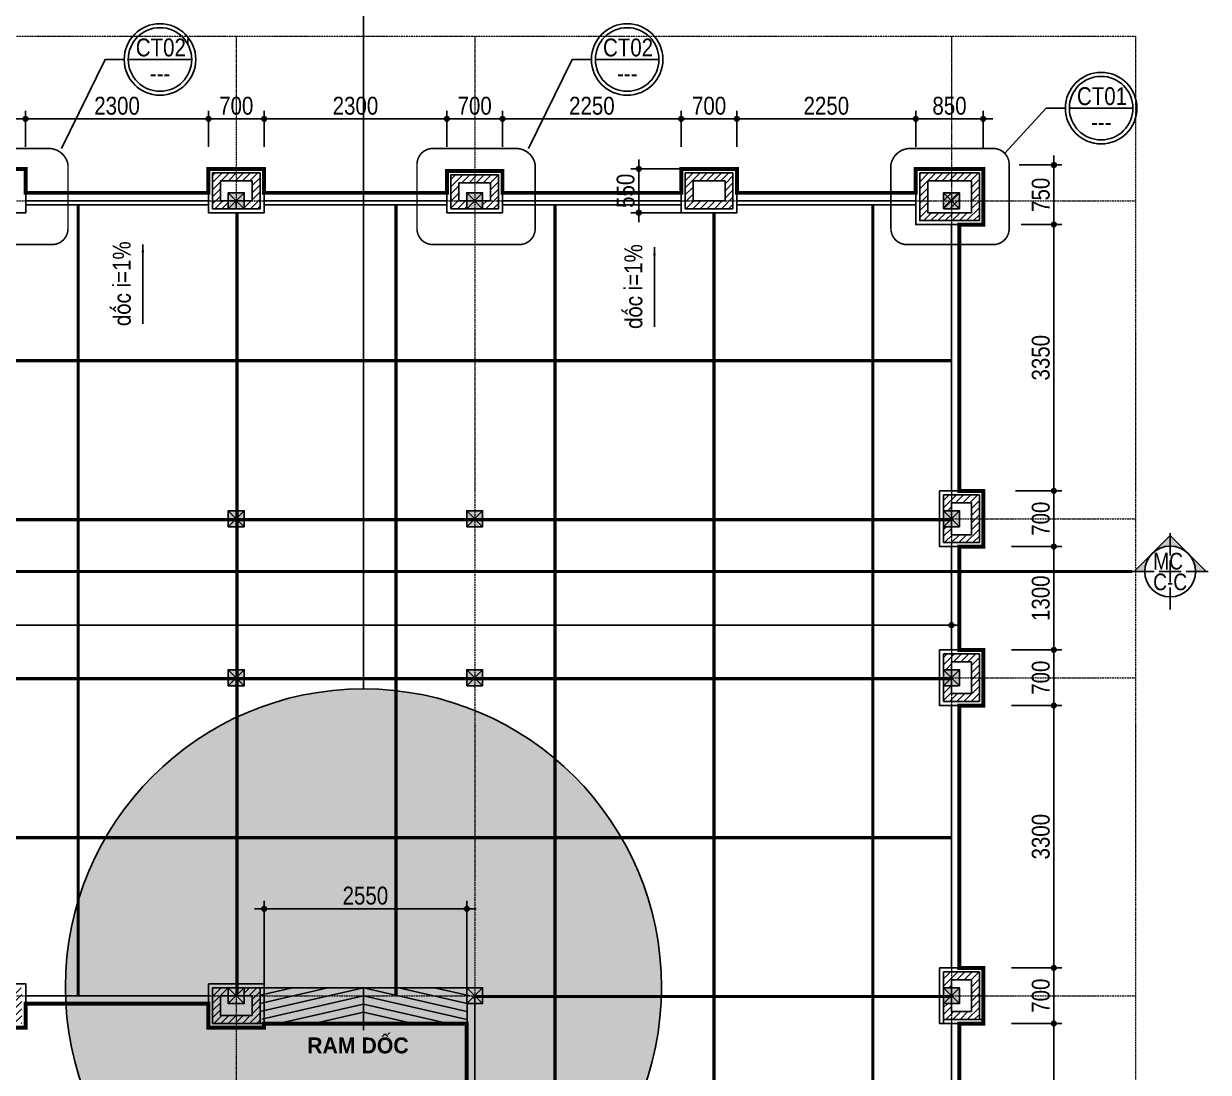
# Model space of a CAD drawing. Header units: millimetres. Extents: x 2297 to 44063, y 1595 to 26344.
# Drawn here: x 29156 to 44063, y 12348 to 25539 of the extents above; entities that cross this region are included whole.
import ezdxf
from ezdxf.enums import TextEntityAlignment as Align

# ---------------------------------------------------------------- set-up
doc = ezdxf.new("R2010")
doc.units = ezdxf.units.MM
doc.linetypes.add('ACAD_ISO10W100', pattern=[18, 12, -3, 0, -3])
doc.linetypes.add('DASHED2', pattern=[0.375, 0.25, -0.125])
for name, color, linetype in [('009', 251, 'Continuous'), ('daucat', 220, 'Continuous'), ('DIM', 1, 'Continuous'), ('HACTH', 8, 'Continuous'), ('KYHIEU', 3, 'Continuous'), ('TAGS', 60, 'Continuous'), ('TEXT', 7, 'Continuous'), ('TUONG', 131, 'Continuous'), ('WALL', 4, 'Continuous')]:
    doc.layers.add(name, color=color, linetype=linetype)
for name, color, linetype, lineweight in [('CAY', 84, 'Continuous', 5), ('NET-THAY', 2, 'Continuous', 13), ('TRUC', 24, 'Continuous', 0)]:
    doc.layers.add(name, color=color, linetype=linetype, lineweight=lineweight)
doc.styles.add('1', font='', dxfattribs={"height": 250})
doc.styles.add('HEL-CONDENSE', font='')
doc.styles.add('KICHTHUOC', font='', dxfattribs={"width": 0.8})
doc.styles.add('SWISS-CONDENSE', font='')
doc.styles.add('VNI-HELVE-CONDENSE', font='')
doc.styles.add('VNI-HELVE-CONDENSEN', font='')
doc.styles.get('1').set_extended_font_data('VNI-Helve-Condense')
doc.styles.get('HEL-CONDENSE').set_extended_font_data('VNI-Helve-Condense')
doc.styles.get('KICHTHUOC').set_extended_font_data('VNI-Helve-Condense')
doc.styles.get('SWISS-CONDENSE').set_extended_font_data('VNI-Swiss-Condense')
doc.styles.get('VNI-HELVE-CONDENSE').set_extended_font_data('VNI-Helve-Condense')
doc.styles.get('VNI-HELVE-CONDENSEN').set_extended_font_data('VNI-Helve-Condense')
doc.dimstyles.new('1-100', dxfattribs={"dimtxt": 200, "dimasz": 60, "dimexe": 0, "dimexo": 0, "dimgap": 70, "dimtad": 1, "dimtoh": 1, "dimdec": 0, "dimzin": 9, "dimdsep": 46, "dimtxsty": 'KICHTHUOC', "dimblk": 'KTHUOC', "dimcen": 15, "dimdle": 150, "dimclrd": 256, "dimclre": 256, "dimclrt": 7, "dimadec": 0, "dimazin": 0, "dimtfac": 1, "dimtdec": 0, "dimtix": 1, "dimtmove": 2, "dimatfit": 3, "dimfxl": 1, "dimtolj": 1, "dimtzin": 1, "dimarcsym": 0})
doc.dimstyles.new('D100', dxfattribs={"dimtxt": 225, "dimasz": 1.2, "dimexe": 100, "dimexo": 0, "dimgap": 50, "dimtad": 1, "dimdec": 0, "dimzin": 13, "dimdsep": 46, "dimtxsty": 'HEL-CONDENSE', "dimblk": 'D50', "dimcen": 0, "dimclrd": 1, "dimclre": 1, "dimclrt": 7, "dimadec": 0, "dimazin": 0, "dimtfac": 1, "dimtdec": 0, "dimtmove": 0, "dimatfit": 3, "dimldrblk": 'D50', "dimfxl": 1, "dimtolj": 1, "dimtzin": 13, "dimarcsym": 0})
pattern_1 = [(45, (-1291592.29, -402006.06), (-44.9012806, 44.9012806), [])]

# ---------------------------------------------------------------- blocks, each defined once
blk = doc.blocks.new('A$C225A2996')
at = {"layer": 'WALL'}
blk.add_hatch(color=4, dxfattribs=at).paths.add_polyline_path([(531, 82), (731, 82), (731, 282), (531, 282)])
at = {"layer": 'WALL', "color": 4}
for p, q in [((531, 282), (731, 82)), ((531, 82), (731, 282))]:
    blk.add_line(p, q, dxfattribs=at)
blk.add_lwpolyline([(531, 82), (731, 82), (731, 282), (531, 282)], close=True, dxfattribs=at)
blk = doc.blocks.new('mc2')
at = {"layer": 'KYHIEU', "ltscale": 0.7}
h = blk.add_hatch(color=256, dxfattribs=at)
h.paths.add_polyline_path([(600, 400), (600, 566), (317, 283, -0.198912)])
h.paths.add_polyline_path([(200, 0, -0.198912), (317, 283), (34, 0)])
h.paths.add_polyline_path([(317, -283, -0.198912), (200, 0), (34, 0)])
h.paths.add_polyline_path([(600, -566), (600, -400, -0.198912), (317, -283)])
for p, q in [((600, 566), (34, 0)), ((600, 600), (600, 250)), ((0, 0), (350, 0)), ((600, -566), (34, 0)), ((775, 0), (425, 0)), ((600, -175), (600, 175)), ((1200, 0), (850, 0)), ((600, -600), (600, -250))]:
    blk.add_line(p, q, dxfattribs=at)
blk.add_circle((600, 0), 400, dxfattribs=at)
at = {"style": 'VNI-HELVE-CONDENSE'}
for height, p in [(300, (612, 182)), (225, (609, -187))]:
    blk.add_attdef('A', text='', height=height, dxfattribs=at).set_placement(p, align=Align.MIDDLE_CENTER)
blk = doc.blocks.new('D50')
at = {"layer": 'DIM'}
blk.add_hatch(color=256, dxfattribs=at).paths.add_polyline_path([(25, 0, 1), (-25, 0, 1)])
blk.add_line((25, 0), (100, 0), dxfattribs=at)
blk.add_circle((0, 0), 25, dxfattribs=at)
blk = doc.blocks.new('*D131')
at = {"layer": 'DEFPOINTS', "color": 0, "transparency": 16777216}
for p in [(29181, 24342), (28481, 23989), (29181, 23989)]:
    blk.add_point(p, dxfattribs=at)
at = {"layer": 'DIM', "color": 1, "lineweight": -2, "transparency": 16777216}
for p, q in [((28481, 23989), (28481, 24442)), ((28483, 24342), (29180, 24342)), ((29181, 23989), (29181, 24442))]:
    blk.add_line(p, q, dxfattribs=at)
at = {"layer": 'DIM', "color": 1, "lineweight": -2, "transparency": 16777216, "xscale": 1.199999999999999, "yscale": 1.199999999999999, "zscale": 1.199999999999999, "rotation": 180}
blk.add_blockref('D50', (28481, 24342), dxfattribs=at)
at = {"layer": 'DIM', "color": 1, "lineweight": -2, "transparency": 16777216, "xscale": 1.199999999999999, "yscale": 1.199999999999999, "zscale": 1.199999999999999}
blk.add_blockref('D50', (29181, 24342), dxfattribs=at)
at = {"layer": 'DIM', "color": 7, "transparency": 16777216, "insert": (28831, 24506), "char_height": 225, "attachment_point": 5, "style": 'HEL-CONDENSE'}
blk.add_mtext('\\A1;700', dxfattribs=at)
blk = doc.blocks.new('*D132')
at = {"layer": 'DEFPOINTS', "color": 0, "transparency": 16777216}
for p in [(31481, 24342), (29181, 23989), (31481, 23989)]:
    blk.add_point(p, dxfattribs=at)
at = {"layer": 'DIM', "color": 1, "lineweight": -2, "transparency": 16777216}
for p, q in [((29181, 23989), (29181, 24442)), ((29183, 24342), (31480, 24342)), ((31481, 23989), (31481, 24442))]:
    blk.add_line(p, q, dxfattribs=at)
at = {"layer": 'DIM', "color": 1, "lineweight": -2, "transparency": 16777216, "xscale": 1.199999999999999, "yscale": 1.199999999999999, "zscale": 1.199999999999999, "rotation": 180}
blk.add_blockref('D50', (29181, 24342), dxfattribs=at)
at = {"layer": 'DIM', "color": 1, "lineweight": -2, "transparency": 16777216, "xscale": 1.199999999999999, "yscale": 1.199999999999999, "zscale": 1.199999999999999}
blk.add_blockref('D50', (31481, 24342), dxfattribs=at)
at = {"layer": 'DIM', "color": 7, "transparency": 16777216, "insert": (30331, 24506), "char_height": 225, "attachment_point": 5, "style": 'HEL-CONDENSE'}
blk.add_mtext('\\A1;2300', dxfattribs=at)
blk = doc.blocks.new('*D133')
at = {"layer": 'DEFPOINTS', "color": 0, "transparency": 16777216}
for p in [(32181, 24342), (31481, 23989), (32181, 23989)]:
    blk.add_point(p, dxfattribs=at)
at = {"layer": 'DIM', "color": 1, "lineweight": -2, "transparency": 16777216}
for p, q in [((31481, 23989), (31481, 24442)), ((31483, 24342), (32180, 24342)), ((32181, 23989), (32181, 24442))]:
    blk.add_line(p, q, dxfattribs=at)
at = {"layer": 'DIM', "color": 1, "lineweight": -2, "transparency": 16777216, "xscale": 1.199999999999999, "yscale": 1.199999999999999, "zscale": 1.199999999999999, "rotation": 180}
blk.add_blockref('D50', (31481, 24342), dxfattribs=at)
at = {"layer": 'DIM', "color": 1, "lineweight": -2, "transparency": 16777216, "xscale": 1.199999999999999, "yscale": 1.199999999999999, "zscale": 1.199999999999999}
blk.add_blockref('D50', (32181, 24342), dxfattribs=at)
at = {"layer": 'DIM', "color": 7, "transparency": 16777216, "insert": (31831, 24506), "char_height": 225, "attachment_point": 5, "style": 'HEL-CONDENSE'}
blk.add_mtext('\\A1;700', dxfattribs=at)
blk = doc.blocks.new('*D134')
at = {"layer": 'DEFPOINTS', "color": 0, "transparency": 16777216}
for p in [(34481, 24342), (32181, 23989), (34481, 23989)]:
    blk.add_point(p, dxfattribs=at)
at = {"layer": 'DIM', "color": 1, "lineweight": -2, "transparency": 16777216}
for p, q in [((32181, 23989), (32181, 24442)), ((32183, 24342), (34480, 24342)), ((34481, 23989), (34481, 24442))]:
    blk.add_line(p, q, dxfattribs=at)
at = {"layer": 'DIM', "color": 1, "lineweight": -2, "transparency": 16777216, "xscale": 1.199999999999999, "yscale": 1.199999999999999, "zscale": 1.199999999999999, "rotation": 180}
blk.add_blockref('D50', (32181, 24342), dxfattribs=at)
at = {"layer": 'DIM', "color": 1, "lineweight": -2, "transparency": 16777216, "xscale": 1.199999999999999, "yscale": 1.199999999999999, "zscale": 1.199999999999999}
blk.add_blockref('D50', (34481, 24342), dxfattribs=at)
at = {"layer": 'DIM', "color": 7, "transparency": 16777216, "insert": (33331, 24506), "char_height": 225, "attachment_point": 5, "style": 'HEL-CONDENSE'}
blk.add_mtext('\\A1;2300', dxfattribs=at)
blk = doc.blocks.new('*D135')
at = {"layer": 'DEFPOINTS', "color": 0, "transparency": 16777216}
for p in [(35181, 24342), (34481, 23989), (35181, 23989)]:
    blk.add_point(p, dxfattribs=at)
at = {"layer": 'DIM', "color": 1, "lineweight": -2, "transparency": 16777216}
for p, q in [((34481, 23989), (34481, 24442)), ((34483, 24342), (35180, 24342)), ((35181, 23989), (35181, 24442))]:
    blk.add_line(p, q, dxfattribs=at)
at = {"layer": 'DIM', "color": 1, "lineweight": -2, "transparency": 16777216, "xscale": 1.199999999999999, "yscale": 1.199999999999999, "zscale": 1.199999999999999, "rotation": 180}
blk.add_blockref('D50', (34481, 24342), dxfattribs=at)
at = {"layer": 'DIM', "color": 1, "lineweight": -2, "transparency": 16777216, "xscale": 1.199999999999999, "yscale": 1.199999999999999, "zscale": 1.199999999999999}
blk.add_blockref('D50', (35181, 24342), dxfattribs=at)
at = {"layer": 'DIM', "color": 7, "transparency": 16777216, "insert": (34831, 24506), "char_height": 225, "attachment_point": 5, "style": 'HEL-CONDENSE'}
blk.add_mtext('\\A1;700', dxfattribs=at)
blk = doc.blocks.new('*D136')
at = {"layer": 'DEFPOINTS', "color": 0, "transparency": 16777216}
for p in [(37431, 24342), (35181, 23989), (37431, 23989)]:
    blk.add_point(p, dxfattribs=at)
at = {"layer": 'DIM', "color": 1, "lineweight": -2, "transparency": 16777216}
for p, q in [((35181, 23989), (35181, 24442)), ((35183, 24342), (37430, 24342)), ((37431, 23989), (37431, 24442))]:
    blk.add_line(p, q, dxfattribs=at)
at = {"layer": 'DIM', "color": 1, "lineweight": -2, "transparency": 16777216, "xscale": 1.199999999999999, "yscale": 1.199999999999999, "zscale": 1.199999999999999, "rotation": 180}
blk.add_blockref('D50', (35181, 24342), dxfattribs=at)
at = {"layer": 'DIM', "color": 1, "lineweight": -2, "transparency": 16777216, "xscale": 1.199999999999999, "yscale": 1.199999999999999, "zscale": 1.199999999999999}
blk.add_blockref('D50', (37431, 24342), dxfattribs=at)
at = {"layer": 'DIM', "color": 7, "transparency": 16777216, "insert": (36306, 24506), "char_height": 225, "attachment_point": 5, "style": 'HEL-CONDENSE'}
blk.add_mtext('\\A1;2250', dxfattribs=at)
blk = doc.blocks.new('*D137')
at = {"layer": 'DEFPOINTS', "color": 0, "transparency": 16777216}
for p in [(38131, 24342), (37431, 23989), (38131, 23989)]:
    blk.add_point(p, dxfattribs=at)
at = {"layer": 'DIM', "color": 1, "lineweight": -2, "transparency": 16777216}
for p, q in [((37431, 23989), (37431, 24442)), ((37433, 24342), (38130, 24342)), ((38131, 23989), (38131, 24442))]:
    blk.add_line(p, q, dxfattribs=at)
at = {"layer": 'DIM', "color": 1, "lineweight": -2, "transparency": 16777216, "xscale": 1.199999999999999, "yscale": 1.199999999999999, "zscale": 1.199999999999999, "rotation": 180}
blk.add_blockref('D50', (37431, 24342), dxfattribs=at)
at = {"layer": 'DIM', "color": 1, "lineweight": -2, "transparency": 16777216, "xscale": 1.199999999999999, "yscale": 1.199999999999999, "zscale": 1.199999999999999}
blk.add_blockref('D50', (38131, 24342), dxfattribs=at)
at = {"layer": 'DIM', "color": 7, "transparency": 16777216, "insert": (37781, 24506), "char_height": 225, "attachment_point": 5, "style": 'HEL-CONDENSE'}
blk.add_mtext('\\A1;700', dxfattribs=at)
blk = doc.blocks.new('*D138')
at = {"layer": 'DEFPOINTS', "color": 0, "transparency": 16777216}
for p in [(40381, 24342), (38131, 23989), (40381, 23989)]:
    blk.add_point(p, dxfattribs=at)
at = {"layer": 'DIM', "color": 1, "lineweight": -2, "transparency": 16777216}
for p, q in [((38131, 23989), (38131, 24442)), ((38133, 24342), (40380, 24342)), ((40381, 23989), (40381, 24442))]:
    blk.add_line(p, q, dxfattribs=at)
at = {"layer": 'DIM', "color": 1, "lineweight": -2, "transparency": 16777216, "xscale": 1.199999999999999, "yscale": 1.199999999999999, "zscale": 1.199999999999999, "rotation": 180}
blk.add_blockref('D50', (38131, 24342), dxfattribs=at)
at = {"layer": 'DIM', "color": 1, "lineweight": -2, "transparency": 16777216, "xscale": 1.199999999999999, "yscale": 1.199999999999999, "zscale": 1.199999999999999}
blk.add_blockref('D50', (40381, 24342), dxfattribs=at)
at = {"layer": 'DIM', "color": 7, "transparency": 16777216, "insert": (39256, 24506), "char_height": 225, "attachment_point": 5, "style": 'HEL-CONDENSE'}
blk.add_mtext('\\A1;2250', dxfattribs=at)
blk = doc.blocks.new('*D139')
at = {"layer": 'DEFPOINTS', "color": 0, "transparency": 16777216}
for p in [(41231, 24342), (40381, 23989), (41231, 23974)]:
    blk.add_point(p, dxfattribs=at)
at = {"layer": 'DIM', "color": 1, "lineweight": -2, "transparency": 16777216}
for p, q in [((40381, 23989), (40381, 24442)), ((40383, 24342), (41230, 24342)), ((41231, 23974), (41231, 24442))]:
    blk.add_line(p, q, dxfattribs=at)
at = {"layer": 'DIM', "color": 1, "lineweight": -2, "transparency": 16777216, "xscale": 1.199999999999999, "yscale": 1.199999999999999, "zscale": 1.199999999999999, "rotation": 180}
blk.add_blockref('D50', (40381, 24342), dxfattribs=at)
at = {"layer": 'DIM', "color": 1, "lineweight": -2, "transparency": 16777216, "xscale": 1.199999999999999, "yscale": 1.199999999999999, "zscale": 1.199999999999999}
blk.add_blockref('D50', (41231, 24342), dxfattribs=at)
at = {"layer": 'DIM', "color": 7, "transparency": 16777216, "insert": (40806, 24506), "char_height": 225, "attachment_point": 5, "style": 'HEL-CONDENSE'}
blk.add_mtext('\\A1;850', dxfattribs=at)
blk = doc.blocks.new('*D140')
at = {"layer": 'DEFPOINTS', "color": 0, "transparency": 16777216}
for p in [(41684, 23762), (41706, 23012), (42120, 23012)]:
    blk.add_point(p, dxfattribs=at)
at = {"layer": 'DIM', "color": 1, "lineweight": -2, "transparency": 16777216}
for p, q in [((41684, 23762), (42220, 23762)), ((42120, 23760), (42120, 23013)), ((41706, 23012), (42220, 23012))]:
    blk.add_line(p, q, dxfattribs=at)
at = {"layer": 'DIM', "color": 1, "lineweight": -2, "transparency": 16777216, "xscale": 1.199999999999999, "yscale": 1.199999999999999, "zscale": 1.199999999999999}
for p, rotation in [((42120, 23762), 90), ((42120, 23012), 270)]:
    blk.add_blockref('D50', p, dxfattribs=dict(at, rotation=rotation))
at = {"layer": 'DIM', "color": 7, "transparency": 16777216, "insert": (41955, 23387), "char_height": 225, "attachment_point": 5, "rotation": 90, "style": 'HEL-CONDENSE'}
blk.add_mtext('\\A1;750', dxfattribs=at)
blk = doc.blocks.new('*D141')
at = {"layer": 'DEFPOINTS', "color": 0, "transparency": 16777216}
for p in [(41706, 23012), (41638, 19662), (42120, 19662)]:
    blk.add_point(p, dxfattribs=at)
at = {"layer": 'DIM', "color": 1, "lineweight": -2, "transparency": 16777216}
for p, q in [((41706, 23012), (42220, 23012)), ((42120, 23010), (42120, 19663)), ((41638, 19662), (42220, 19662))]:
    blk.add_line(p, q, dxfattribs=at)
at = {"layer": 'DIM', "color": 1, "lineweight": -2, "transparency": 16777216, "xscale": 1.199999999999999, "yscale": 1.199999999999999, "zscale": 1.199999999999999}
for p, rotation in [((42120, 23012), 90), ((42120, 19662), 270)]:
    blk.add_blockref('D50', p, dxfattribs=dict(at, rotation=rotation))
at = {"layer": 'DIM', "color": 7, "transparency": 16777216, "insert": (41955, 21337), "char_height": 225, "attachment_point": 5, "rotation": 90, "style": 'HEL-CONDENSE'}
blk.add_mtext('\\A1;3350', dxfattribs=at)
blk = doc.blocks.new('*D142')
at = {"layer": 'DEFPOINTS', "color": 0, "transparency": 16777216}
for p in [(41638, 19662), (41585, 18962), (42120, 18962)]:
    blk.add_point(p, dxfattribs=at)
at = {"layer": 'DIM', "color": 1, "lineweight": -2, "transparency": 16777216}
for p, q in [((41638, 19662), (42220, 19662)), ((42120, 19660), (42120, 18963)), ((41585, 18962), (42220, 18962))]:
    blk.add_line(p, q, dxfattribs=at)
at = {"layer": 'DIM', "color": 1, "lineweight": -2, "transparency": 16777216, "xscale": 1.199999999999999, "yscale": 1.199999999999999, "zscale": 1.199999999999999}
for p, rotation in [((42120, 19662), 90), ((42120, 18962), 270)]:
    blk.add_blockref('D50', p, dxfattribs=dict(at, rotation=rotation))
at = {"layer": 'DIM', "color": 7, "transparency": 16777216, "insert": (41955, 19312), "char_height": 225, "attachment_point": 5, "rotation": 90, "style": 'HEL-CONDENSE'}
blk.add_mtext('\\A1;700', dxfattribs=at)
blk = doc.blocks.new('*D143')
at = {"layer": 'DEFPOINTS', "color": 0, "transparency": 16777216}
for p in [(41585, 18962), (41585, 17662), (42120, 17662)]:
    blk.add_point(p, dxfattribs=at)
at = {"layer": 'DIM', "color": 1, "lineweight": -2, "transparency": 16777216}
for p, q in [((41585, 18962), (42220, 18962)), ((42120, 18960), (42120, 17663)), ((41585, 17662), (42220, 17662))]:
    blk.add_line(p, q, dxfattribs=at)
at = {"layer": 'DIM', "color": 1, "lineweight": -2, "transparency": 16777216, "xscale": 1.199999999999999, "yscale": 1.199999999999999, "zscale": 1.199999999999999}
for p, rotation in [((42120, 18962), 90), ((42120, 17662), 270)]:
    blk.add_blockref('D50', p, dxfattribs=dict(at, rotation=rotation))
at = {"layer": 'DIM', "color": 7, "transparency": 16777216, "insert": (41955, 18312), "char_height": 225, "attachment_point": 5, "rotation": 90, "style": 'HEL-CONDENSE'}
blk.add_mtext('\\A1;1300', dxfattribs=at)
blk = doc.blocks.new('*D144')
at = {"layer": 'DEFPOINTS', "color": 0, "transparency": 16777216}
for p in [(41585, 17662), (41585, 16962), (42120, 16962)]:
    blk.add_point(p, dxfattribs=at)
at = {"layer": 'DIM', "color": 1, "lineweight": -2, "transparency": 16777216}
for p, q in [((41585, 17662), (42220, 17662)), ((42120, 17660), (42120, 16963)), ((41585, 16962), (42220, 16962))]:
    blk.add_line(p, q, dxfattribs=at)
at = {"layer": 'DIM', "color": 1, "lineweight": -2, "transparency": 16777216, "xscale": 1.199999999999999, "yscale": 1.199999999999999, "zscale": 1.199999999999999}
for p, rotation in [((42120, 17662), 90), ((42120, 16962), 270)]:
    blk.add_blockref('D50', p, dxfattribs=dict(at, rotation=rotation))
at = {"layer": 'DIM', "color": 7, "transparency": 16777216, "insert": (41955, 17312), "char_height": 225, "attachment_point": 5, "rotation": 90, "style": 'HEL-CONDENSE'}
blk.add_mtext('\\A1;700', dxfattribs=at)
blk = doc.blocks.new('*D145')
at = {"layer": 'DEFPOINTS', "color": 0, "transparency": 16777216}
for p in [(41585, 16962), (41585, 13662), (42120, 13662)]:
    blk.add_point(p, dxfattribs=at)
at = {"layer": 'DIM', "color": 1, "lineweight": -2, "transparency": 16777216}
for p, q in [((41585, 16962), (42220, 16962)), ((42120, 16960), (42120, 13663)), ((41585, 13662), (42220, 13662))]:
    blk.add_line(p, q, dxfattribs=at)
at = {"layer": 'DIM', "color": 1, "lineweight": -2, "transparency": 16777216, "xscale": 1.199999999999999, "yscale": 1.199999999999999, "zscale": 1.199999999999999}
for p, rotation in [((42120, 16962), 90), ((42120, 13662), 270)]:
    blk.add_blockref('D50', p, dxfattribs=dict(at, rotation=rotation))
at = {"layer": 'DIM', "color": 7, "transparency": 16777216, "insert": (41955, 15312), "char_height": 225, "attachment_point": 5, "rotation": 90, "style": 'HEL-CONDENSE'}
blk.add_mtext('\\A1;3300', dxfattribs=at)
blk = doc.blocks.new('*D146')
at = {"layer": 'DEFPOINTS', "color": 0, "transparency": 16777216}
for p in [(41585, 13662), (41585, 12962), (42120, 12962)]:
    blk.add_point(p, dxfattribs=at)
at = {"layer": 'DIM', "color": 1, "lineweight": -2, "transparency": 16777216}
for p, q in [((41585, 13662), (42220, 13662)), ((42120, 13660), (42120, 12963)), ((41585, 12962), (42220, 12962))]:
    blk.add_line(p, q, dxfattribs=at)
at = {"layer": 'DIM', "color": 1, "lineweight": -2, "transparency": 16777216, "xscale": 1.199999999999999, "yscale": 1.199999999999999, "zscale": 1.199999999999999}
for p, rotation in [((42120, 13662), 90), ((42120, 12962), 270)]:
    blk.add_blockref('D50', p, dxfattribs=dict(at, rotation=rotation))
at = {"layer": 'DIM', "color": 7, "transparency": 16777216, "insert": (41955, 13312), "char_height": 225, "attachment_point": 5, "rotation": 90, "style": 'HEL-CONDENSE'}
blk.add_mtext('\\A1;700', dxfattribs=at)
blk = doc.blocks.new('*D147')
at = {"layer": 'DEFPOINTS', "color": 0, "transparency": 16777216}
for p in [(41585, 12962), (41585, 9612), (42120, 9612)]:
    blk.add_point(p, dxfattribs=at)
at = {"layer": 'DIM', "color": 1, "lineweight": -2, "transparency": 16777216}
for p, q in [((41585, 12962), (42220, 12962)), ((42120, 12960), (42120, 9613)), ((41585, 9612), (42220, 9612))]:
    blk.add_line(p, q, dxfattribs=at)
at = {"layer": 'DIM', "color": 1, "lineweight": -2, "transparency": 16777216, "xscale": 1.199999999999999, "yscale": 1.199999999999999, "zscale": 1.199999999999999}
for p, rotation in [((42120, 12962), 90), ((42120, 9612), 270)]:
    blk.add_blockref('D50', p, dxfattribs=dict(at, rotation=rotation))
at = {"layer": 'DIM', "color": 7, "transparency": 16777216, "insert": (41955, 11287), "char_height": 225, "attachment_point": 5, "rotation": 90, "style": 'HEL-CONDENSE'}
blk.add_mtext('\\A1;3350', dxfattribs=at)
blk = doc.blocks.new('A$C5F494123')
at = {"layer": 'TAGS', "color": 254, "ltscale": 1000}
blk.add_line((400, 0), (-400, 0), dxfattribs=at)
at = {"layer": 'TAGS', "ltscale": 1000}
blk.add_circle((0, 0), 450, dxfattribs=at)
at = {"layer": 'TAGS', "color": 254, "ltscale": 1000}
blk.add_circle((0, 0), 400, dxfattribs=at)
at = {"layer": 'TAGS', "ltscale": 1000, "style": 'VNI-HELVE-CONDENSEN'}
blk.add_attdef('A', (-84, 67), '', height=225, dxfattribs=at)
blk.add_attdef('A', text='', height=225, dxfattribs=at).set_placement((1, -62), align=Align.TOP_CENTER)
blk = doc.blocks.new('*D106')
at = {"layer": 'CAY', "color": 1, "lineweight": -2, "transparency": 16777216}
for p, q in [((7831, 18312), (7831, 17875)), ((40831, 18312), (40831, 17875)), ((7833, 17975), (40830, 17975))]:
    blk.add_line(p, q, dxfattribs=at)
at = {"layer": 'DEFPOINTS', "color": 0, "transparency": 16777216}
for p in [(7831, 18312), (40831, 18312), (40831, 17975)]:
    blk.add_point(p, dxfattribs=at)
at = {"layer": 'CAY', "color": 1, "lineweight": -2, "transparency": 16777216, "xscale": 1.199999999999999, "yscale": 1.199999999999999, "zscale": 1.199999999999999, "rotation": 180}
blk.add_blockref('D50', (7831, 17975), dxfattribs=at)
at = {"layer": 'CAY', "color": 1, "lineweight": -2, "transparency": 16777216, "xscale": 1.199999999999999, "yscale": 1.199999999999999, "zscale": 1.199999999999999}
blk.add_blockref('D50', (40831, 17975), dxfattribs=at)
at = {"layer": 'CAY', "color": 7, "transparency": 16777216, "insert": (24331, 18140), "char_height": 225, "attachment_point": 5, "style": 'HEL-CONDENSE'}
blk.add_mtext('\\A1;33000', dxfattribs=at)
blk = doc.blocks.new('*D108')
at = {"layer": '009', "color": 1, "lineweight": -2, "transparency": 16777216}
for p, q in [((37431, 23712), (36795, 23712)), ((36895, 23710), (36895, 23163)), ((37431, 23162), (36795, 23162))]:
    blk.add_line(p, q, dxfattribs=at)
at = {"layer": 'DEFPOINTS', "color": 0, "transparency": 16777216}
for p in [(37431, 23712), (36895, 23162), (37431, 23162)]:
    blk.add_point(p, dxfattribs=at)
at = {"layer": '009', "color": 1, "lineweight": -2, "transparency": 16777216, "xscale": 1.199999999999999, "yscale": 1.199999999999999, "zscale": 1.199999999999999}
for p, rotation in [((36895, 23712), 90), ((36895, 23162), 270)]:
    blk.add_blockref('D50', p, dxfattribs=dict(at, rotation=rotation))
at = {"layer": '009', "color": 7, "transparency": 16777216, "insert": (36731, 23437), "char_height": 225, "attachment_point": 5, "rotation": 90, "style": 'HEL-CONDENSE'}
blk.add_mtext('\\A1;550', dxfattribs=at)
blk = doc.blocks.new('*D112')
at = {"layer": 'DEFPOINTS', "color": 0, "transparency": 16777216}
for p in [(34731, 14405), (32181, 13462), (34731, 13412)]:
    blk.add_point(p, dxfattribs=at)
at = {"layer": 'DIM', "color": 1, "lineweight": -2, "transparency": 16777216}
for p, q in [((32181, 13462), (32181, 14505)), ((34731, 13412), (34731, 14505)), ((32183, 14405), (34730, 14405))]:
    blk.add_line(p, q, dxfattribs=at)
at = {"layer": 'DIM', "color": 1, "lineweight": -2, "transparency": 16777216, "xscale": 1.199999999999999, "yscale": 1.199999999999999, "zscale": 1.199999999999999, "rotation": 180}
blk.add_blockref('D50', (32181, 14405), dxfattribs=at)
at = {"layer": 'DIM', "color": 1, "lineweight": -2, "transparency": 16777216, "xscale": 1.199999999999999, "yscale": 1.199999999999999, "zscale": 1.199999999999999}
blk.add_blockref('D50', (34731, 14405), dxfattribs=at)
at = {"layer": 'DIM', "color": 7, "transparency": 16777216, "insert": (33456, 14570), "char_height": 225, "attachment_point": 5, "style": 'HEL-CONDENSE'}
blk.add_mtext('\\A1;2550', dxfattribs=at)
blk = doc.blocks.new('KTHUOC')
at = {"ltscale": 50}
h = blk.add_hatch(color=256, dxfattribs=at)
edge = h.paths.add_edge_path()
edge.add_line((0.28, 0.53), (-0.53, -0.28))
edge.add_arc((-0.41, -0.41), 0.175, 135, 225)
edge.add_arc((-0.41, -0.41), 0.175, 225, 315)
edge.add_line((-0.28, -0.53), (0.53, 0.28))
edge.add_arc((0.41, 0.41), 0.175, 315, 405)
edge.add_arc((0.41, 0.41), 0.175, 45, 135)
for p, q in [((0, -2), (0, 2)), ((-3, 0), (3, 0))]:
    blk.add_line(p, q)
blk.add_lwpolyline([(0.28, 0.53), (-0.53, -0.28, 0.414214), (-0.53, -0.53), (-0.53, -0.53, 0.414214), (-0.28, -0.53), (0.53, 0.28, 0.414214), (0.53, 0.53), (0.53, 0.53, 0.414214)], format="xyb", close=True)

msp = doc.modelspace()

# ---------------------------------------------------------------- hatches: boundary and pattern name
at = {"layer": '009'}
h = msp.add_hatch(dxfattribs=at)
h.set_pattern_fill('ANSI31', color=256, scale=20, style=0)
h.set_pattern_definition(pattern_1)
h.paths.add_polyline_path([(32131.404, 23661.581), (31531.404, 23661.581), (31531.404, 23211.581), (31731.404, 23211.581), (31731.404, 23311.581), (31631.404, 23311.581), (31631.404, 23561.581), (32031.404, 23561.581), (32031.404, 23311.581), (31931.404, 23311.581), (31931.404, 23211.581), (32131.404, 23211.581)])
h.paths.add_polyline_path([(34531.404, 23636.581), (34531.404, 23211.581), (34731.404, 23211.581), (34731.404, 23311.581), (34631.404, 23311.581), (34631.404, 23536.581), (35031.404, 23536.581), (35031.404, 23311.581), (34931.404, 23311.581), (34931.404, 23211.581), (35131.404, 23211.581), (35131.404, 23636.581)])
h.paths.add_polyline_path([(38081.404, 23661.581), (37481.404, 23661.581), (37481.404, 23211.581), (38081.404, 23211.581)])
h.paths.add_polyline_path([(37981.404, 23561.581), (37981.404, 23311.581), (37581.404, 23311.581), (37581.404, 23561.581)], flags=16)
h = msp.add_hatch(dxfattribs=at)
h.set_pattern_fill('ANSI31', color=256, scale=20, style=0)
h.set_pattern_definition(pattern_1)
h.paths.add_polyline_path([(40431.404, 23661.581), (40431.404, 23061.581), (41181.404, 23061.581), (41181.404, 23661.581)])
h.paths.add_polyline_path([(41081.404, 23561.581), (41081.404, 23161.581), (40531.404, 23161.581), (40531.404, 23561.581)], flags=16)
h.paths.add_polyline_path([(40931.404, 23411.581), (40931.404, 23211.581), (40731.404, 23211.581), (40731.404, 23411.581)], flags=0)
h.paths.add_polyline_path([(41181.404, 19611.581), (40731.404, 19611.581), (40731.404, 19411.581), (40831.404, 19411.581), (40831.404, 19511.581), (41081.404, 19511.581), (41081.404, 19111.581), (40831.404, 19111.581), (40831.404, 19211.581), (40731.404, 19211.581), (40731.404, 19011.581), (41181.404, 19011.581)])
h = msp.add_hatch(dxfattribs=at)
h.set_pattern_fill('ANSI31', color=256, scale=20, style=0)
h.set_pattern_definition(pattern_1)
h.paths.add_polyline_path([(40731.404, 17611.581), (40731.404, 17411.581), (40831.404, 17411.581), (40831.404, 17511.581), (41081.404, 17511.581), (41081.404, 17111.581), (40831.404, 17111.581), (40831.404, 17211.581), (40731.404, 17211.581), (40731.404, 17011.581), (41181.404, 17011.581), (41181.404, 17611.581)])
h.paths.add_polyline_path([(40731.404, 13611.581), (40731.404, 13411.581), (40831.404, 13411.581), (40831.404, 13511.581), (41081.404, 13511.581), (41081.404, 13111.581), (40831.404, 13111.581), (40831.404, 13211.581), (40731.404, 13211.581), (40731.404, 13011.581), (41181.404, 13011.581), (41181.404, 13611.581)])
h = msp.add_hatch(dxfattribs=at)
h.set_pattern_fill('ANSI31', color=256, scale=20, style=0)
h.set_pattern_definition(pattern_1)
h.paths.add_polyline_path([(31531.404, 12961.581), (32131.404, 12961.581), (32131.404, 13411.581), (31931.404, 13411.581), (31931.404, 13311.581), (32031.404, 13311.581), (32031.404, 13061.581), (31631.404, 13061.581), (31631.404, 13311.581), (31731.404, 13311.581), (31731.404, 13411.581), (31531.404, 13411.581)])
h.paths.add_polyline_path([(28531.404, 13411.581), (28531.404, 12961.581), (29131.404, 12961.581), (29131.404, 13411.581)])
h.paths.add_polyline_path([(29031.404, 13311.581), (29031.404, 13061.581), (28631.404, 13061.581), (28631.404, 13311.581)], flags=16)
h.paths.add_polyline_path([(26731.404, 13311.581), (26731.404, 13061.581), (26331.404, 13061.581), (26331.404, 13211.581), (26231.404, 13211.581), (26231.404, 12961.581), (26831.404, 12961.581), (26831.404, 13411.581), (26431.404, 13411.581), (26431.404, 13311.581)])

# ---------------------------------------------------------------- linework, layer by layer
at = {"const_width": 50}
for points in [[(28481.404, 23711.581), (29181.404, 23711.581), (29181.404, 23411.581), (31481.404, 23411.581), (31481.404, 23711.581), (32181.404, 23711.581), (32181.404, 23411.581), (34481.404, 23411.581), (34481.404, 23686.581), (35181.404, 23686.581), (35181.404, 23411.581), (37431.404, 23411.581), (37431.404, 23711.581), (38131.404, 23711.581), (38131.404, 23411.581), (40381.404, 23411.581), (40381.404, 23711.581), (41231.404, 23711.581), (41231.404, 23011.581), (40931.404, 23011.581), (40931.404, 19661.581), (41231.404, 19661.581), (41231.404, 18961.581), (40931.404, 18961.581), (40931.404, 17661.581), (41231.404, 17661.581), (41231.404, 16961.581), (40931.404, 16961.581), (40931.404, 13661.581), (41231.404, 13661.581), (41231.404, 12961.581), (40931.404, 12961.581), (40931.404, 9611.581)], [(34731.353, 9611.581), (34731.404, 12961.581), (32181.404, 12961.581), (32181.404, 12911.581), (31481.404, 12911.581), (31481.404, 13211.581), (29181.404, 13211.581), (29181.404, 12911.581), (28481.404, 12911.581)]]:
    msp.add_lwpolyline(points, dxfattribs=at)
for points in [[(29181.404, 23411.581), (31481.404, 23411.581)], [(32181.404, 23411.581), (34481.404, 23411.581)], [(35181.404, 23411.581), (37431.404, 23411.581)], [(38131.404, 23411.581), (40381.404, 23411.581)], [(29181.404, 23311.581), (31481.404, 23311.581)], [(29181.404, 23261.581), (31481.404, 23261.581)], [(29831.404, 13311.581), (29831.404, 23261.581)], [(29851.404, 13311.581), (29851.404, 23261.581)], [(31831.404, 23211.581), (31831.404, 23311.581)], [(32181.404, 23311.581), (34481.404, 23311.581)], [(32181.404, 23261.581), (34481.404, 23261.581)], [(33831.404, 13311.581), (33831.404, 23261.581)], [(33851.404, 13311.581), (33851.404, 23261.581)], [(35181.404, 23311.581), (37431.404, 23311.581)], [(35181.404, 23261.581), (37431.404, 23261.581)], [(35831.404, 9311.581), (35831.404, 23261.581)], [(35851.404, 9311.581), (35851.404, 23261.581)], [(38131.404, 23311.581), (40381.404, 23311.581)], [(38131.404, 23261.581), (40381.404, 23261.581)], [(39831.404, 9311.581), (39831.404, 23261.581)], [(39851.404, 9311.581), (39851.404, 23261.581)], [(31831.404, 13311.581), (31831.404, 23161.581)], [(31851.404, 13311.581), (31851.404, 23161.581)], [(37831.404, 9311.581), (37831.404, 23161.581)], [(37851.404, 9311.581), (37851.404, 23161.581)], [(40831.404, 23011.581), (40831.404, 19661.581)], [(40931.404, 23011.581), (40931.404, 19661.581)], [(7831.404, 21311.581), (40831.404, 21311.581)], [(7831.404, 21291.581), (40831.404, 21291.581)], [(7831.404, 19311.581), (40831.404, 19311.581)], [(7831.404, 19291.581), (40831.404, 19291.581)], [(40831.404, 17661.581), (40831.404, 18961.581)], [(40931.404, 17661.581), (40931.404, 18961.581)], [(7831.404, 17311.581), (40831.404, 17311.581)], [(7831.404, 17291.581), (40831.404, 17291.581)], [(40831.404, 16961.581), (40831.404, 13661.581)], [(40831.404, 16961.581), (40831.404, 13661.581)], [(40931.404, 16961.581), (40931.404, 13661.581)], [(7831.404, 15311.581), (40831.404, 15311.581)], [(7831.404, 15291.581), (40831.404, 15291.581)], [(31481.404, 13311.581), (29181.404, 13311.581)], [(34831.404, 9661.581), (34831.404, 13286.581), (34811.404, 13286.581)], [(34831.404, 13311.581), (40831.404, 13311.581)], [(34831.404, 13291.581), (40831.404, 13291.581)], [(31481.404, 13211.581), (29181.404, 13211.581)], [(34731.353, 9611.581), (34734.98, 13215.158)], [(40831.404, 12961.581), (40831.404, 9611.581)], [(40831.404, 12961.581), (40831.404, 9611.581)], [(40931.404, 12961.581), (40931.404, 9611.581)]]:
    msp.add_lwpolyline(points)
at = {"layer": 'daucat', "linetype": 'DASHED2', "ltscale": 500, "const_width": 20}
for points in [[(28426.516, 23969.928), (29463.804, 23969.928, -0.365937887), (29713.804, 23769.928), (29713.804, 22960.534, -0.414213562), (29513.804, 22760.534), (28426.516, 22760.534, -0.414213562), (28226.516, 22960.534), (28226.516, 23769.928, -0.414213562)], [(34305.373, 23969.928), (35342.661, 23969.928, -0.365937887), (35592.661, 23769.928), (35592.661, 22960.534, -0.414213562), (35392.661, 22760.534), (34305.373, 22760.534, -0.414213562), (34105.373, 22960.534), (34105.373, 23769.928, -0.414213562)], [(40319.247, 23969.928), (41356.534, 23969.928, -0.414213562), (41556.534, 23769.928), (41556.534, 22960.534, -0.414213562), (41356.534, 22760.534), (40269.247, 22760.534, -0.414213562), (40069.247, 22960.534), (40069.247, 23769.928, -0.365937887)]]:
    msp.add_lwpolyline(points, format="xyb", close=True, dxfattribs=at)
at = {"layer": 'daucat', "linetype": 'DASHED2', "ltscale": 2000, "const_width": 40}
msp.add_lwpolyline([(3256.711, 18648.592), (43102.571, 18648.592)], dxfattribs=at)
at = {"layer": 'HACTH'}
for points in [[(32131.404, 13411.581), (34731.404, 13411.581)], [(34731.404, 13113.381), (33431.404, 13411.581), (32131.404, 13113.381)], [(32984.132, 13411.581), (32131.404, 13215.979)], [(32536.861, 13411.581), (32131.404, 13318.576)], [(34731.404, 13010.784), (33431.404, 13308.984), (32153.761, 13015.913)], [(34753.761, 13210.85), (33878.675, 13411.581)], [(34776.119, 13308.319), (34325.947, 13411.581)], [(34498.633, 12961.581), (33431.404, 13206.387), (32364.175, 12961.581)], [(34051.361, 12961.581), (33431.404, 13103.79), (32811.446, 12961.581)], [(32131.404, 12961.581), (34731.404, 12961.581)]]:
    msp.add_lwpolyline(points, dxfattribs=at)
at = {"layer": 'NET-THAY', "linetype": 'ByBlock', "lineweight": -2}
for points in [[(28481.404, 23711.581), (29181.404, 23711.581), (29181.404, 23161.581), (28481.404, 23161.581)], [(31481.404, 23711.581), (32181.404, 23711.581), (32181.404, 23161.581), (31481.404, 23161.581)], [(37431.404, 23711.581), (38131.404, 23711.581), (38131.404, 23161.581), (37431.404, 23161.581)], [(40381.404, 23711.581), (41231.404, 23711.581), (41231.404, 23011.581), (40381.404, 23011.581)], [(34481.404, 23686.581), (35181.404, 23686.581), (35181.404, 23161.581), (34481.404, 23161.581)], [(40681.404, 19661.581), (41231.404, 19661.581), (41231.404, 18961.581), (40681.404, 18961.581)], [(40681.404, 17661.581), (41231.404, 17661.581), (41231.404, 16961.581), (40681.404, 16961.581)], [(40681.404, 13661.581), (41231.404, 13661.581), (41231.404, 12961.581), (40681.404, 12961.581)], [(28481.404, 13461.581), (29181.404, 13461.581), (29181.404, 12911.581), (28481.404, 12911.581)], [(31481.404, 13461.581), (32181.404, 13461.581), (32181.404, 12911.581), (31481.404, 12911.581)]]:
    msp.add_lwpolyline(points, close=True, dxfattribs=at)
at = {"layer": 'TEXT', "color": 7, "linetype": 'ByBlock'}
for points in [[(29630.172, 23969.928), (30179.791, 25089.233), (30421.135, 25089.233)], [(35509.029, 23969.928), (36058.647, 25089.233), (36299.991, 25089.233)], [(41500.409, 23908.853), (42022.521, 24477.014), (42263.865, 24477.014)]]:
    msp.add_lwpolyline(points, dxfattribs=at)
at = {"layer": 'TRUC', "linetype": 'ACAD_ISO10W100', "ltscale": 0.2}
msp.add_lwpolyline([(5377.419, 25383.838), (43147.731, 25383.838), (43147.731, 4281.809), (5377.419, 4281.809)], close=True, dxfattribs=at)
for points in [[(31831.404, 25383.838), (31831.404, 23211.581)], [(34831.404, 25383.838), (34831.404, 4281.809)], [(34831.404, 25383.838), (34831.404, 4281.809)], [(40831.404, 25383.838), (40831.404, 9611.581)], [(5377.419, 23311.581), (43147.731, 23311.581)], [(31831.404, 23161.581), (31831.404, 4281.809)], [(5377.419, 19311.581), (43147.731, 19311.581)], [(5377.419, 17311.581), (43147.731, 17311.581)], [(5377.419, 13311.581), (43147.731, 13311.581)]]:
    msp.add_lwpolyline(points, dxfattribs=at)
at = {"layer": 'TRUC', "linetype": 'DASHED2', "ltscale": 0.2}
msp.add_lwpolyline([(40831.404, 25383.838), (40831.404, 9611.581)], dxfattribs=at)
at = {"layer": 'TUONG'}
for p, q in [((31531.404, 23211.581), (31531.404, 23661.581)), ((31531.404, 23661.581), (32131.404, 23661.581)), ((31631.404, 23311.581), (31631.404, 23561.581)), ((31631.404, 23561.581), (32031.404, 23561.581)), ((32031.404, 23561.581), (32031.404, 23311.581)), ((32131.404, 23661.581), (32131.404, 23211.581)), ((34531.404, 23211.581), (34531.404, 23636.581)), ((34531.404, 23636.581), (35131.404, 23636.581)), ((35131.404, 23636.581), (35131.404, 23211.581)), ((37481.404, 23211.581), (37481.404, 23661.581)), ((37481.404, 23661.581), (38081.404, 23661.581)), ((37581.404, 23311.581), (37581.404, 23561.581)), ((37581.404, 23561.581), (37981.404, 23561.581)), ((37981.404, 23561.581), (37981.404, 23311.581)), ((38081.404, 23661.581), (38081.404, 23211.581)), ((40431.404, 23661.581), (41181.404, 23661.581)), ((34631.404, 23311.581), (34631.404, 23536.581)), ((34631.404, 23536.581), (35031.404, 23536.581)), ((35031.404, 23536.581), (35031.404, 23311.581)), ((32031.404, 23311.581), (31631.404, 23311.581)), ((35031.404, 23311.581), (34631.404, 23311.581)), ((37981.404, 23311.581), (37581.404, 23311.581)), ((32131.404, 23211.581), (31531.404, 23211.581)), ((35131.404, 23211.581), (34531.404, 23211.581)), ((38081.404, 23211.581), (37481.404, 23211.581)), ((40731.404, 19611.581), (40731.404, 19011.581)), ((41181.404, 19611.581), (40731.404, 19611.581)), ((41181.404, 19011.581), (41181.404, 19611.581)), ((40831.404, 19511.581), (40831.404, 19111.581)), ((41081.404, 19511.581), (40831.404, 19511.581)), ((41081.404, 19111.581), (41081.404, 19511.581)), ((40831.404, 19111.581), (41081.404, 19111.581)), ((40731.404, 19011.581), (41181.404, 19011.581)), ((40731.404, 17611.581), (40731.404, 17011.581)), ((41181.404, 17611.581), (40731.404, 17611.581)), ((41181.404, 17011.581), (41181.404, 17611.581)), ((40831.404, 17511.581), (40831.404, 17111.581)), ((41081.404, 17511.581), (40831.404, 17511.581)), ((41081.404, 17111.581), (41081.404, 17511.581)), ((40731.404, 17011.581), (41181.404, 17011.581)), ((40831.404, 17111.581), (41081.404, 17111.581)), ((40731.404, 13611.581), (40731.404, 12961.581)), ((41181.404, 13611.581), (40731.404, 13611.581)), ((41181.404, 13011.581), (41181.404, 13611.581)), ((40831.404, 13511.581), (40831.404, 13111.581)), ((41081.404, 13511.581), (40831.404, 13511.581)), ((41081.404, 13111.581), (41081.404, 13511.581)), ((31531.404, 12961.581), (31531.404, 13411.581)), ((31531.404, 13411.581), (32131.404, 13411.581)), ((31631.404, 13061.581), (31631.404, 13311.581)), ((31631.404, 13311.581), (32031.404, 13311.581)), ((32031.404, 13311.581), (32031.404, 13061.581)), ((32131.404, 13411.581), (32131.404, 12961.581)), ((32031.404, 13061.581), (31631.404, 13061.581)), ((40731.404, 13011.581), (41231.404, 13011.581)), ((40831.404, 13111.581), (41081.404, 13111.581)), ((32131.404, 12961.581), (31531.404, 12961.581))]:
    msp.add_line(p, q, dxfattribs=at)
at = {"layer": 'TUONG', "color": 4}
for p, q in [((41081.404, 23561.581), (40531.404, 23561.581)), ((40531.404, 23561.581), (40531.404, 23161.581)), ((41081.404, 23161.581), (41081.404, 23561.581)), ((40531.404, 23161.581), (41081.404, 23161.581))]:
    msp.add_line(p, q, dxfattribs=at)
msp.add_lwpolyline([(41181.404, 23661.581), (41181.404, 23061.581), (40431.404, 23061.581), (40431.404, 23661.581)], dxfattribs=at)

# ---------------------------------------------------------------- block references
at = {"layer": 'KYHIEU', "ltscale": 0.7}
ref = msp.add_blockref('mc2', (43582.571, 19128.592), dxfattribs=dict(at, xscale=-0.8000000007450581, yscale=0.7999999995809048, zscale=0.8, rotation=90))
ref.add_attrib('A', 'MC', dxfattribs={"layer": '0', "height": 210, "style": 'VNI-HELVE-CONDENSE'}).set_placement((43556.764, 18778.313), align=Align.MIDDLE_CENTER)
ref.add_attrib('A', 'C-C', dxfattribs={"layer": '0', "height": 210, "style": 'VNI-HELVE-CONDENSE'}).set_placement((43582.571, 18517.379), align=Align.MIDDLE_CENTER)
at = {"layer": 'TAGS', "ltscale": 1000}
ref = msp.add_blockref('A$C5F494123', (30871.135, 25089.233), dxfattribs=at)
ref.add_attrib('A', '---', dxfattribs={"color": 7, "ltscale": 1000, "height": 225, "style": 'VNI-HELVE-CONDENSEN'}).set_placement((30872.28, 25027.546), align=Align.TOP_CENTER)
ref.add_attrib('A', "CT02'", (30567.143, 25127.829), dxfattribs={"color": 7, "ltscale": 1000, "height": 225, "style": 'VNI-HELVE-CONDENSEN'})
ref = msp.add_blockref('A$C5F494123', (36749.991, 25089.233), dxfattribs=at)
ref.add_attrib('A', '---', dxfattribs={"color": 7, "ltscale": 1000, "height": 225, "style": 'VNI-HELVE-CONDENSEN'}).set_placement((36751.137, 25027.546), align=Align.TOP_CENTER)
ref.add_attrib('A', 'CT02', (36445.999, 25127.829), dxfattribs={"color": 7, "ltscale": 1000, "height": 225, "style": 'VNI-HELVE-CONDENSEN'})
ref = msp.add_blockref('A$C5F494123', (42713.865, 24477.014), dxfattribs=at)
ref.add_attrib('A', '---', dxfattribs={"color": 7, "ltscale": 1000, "height": 225, "style": 'VNI-HELVE-CONDENSEN'}).set_placement((42715.01, 24415.326), align=Align.TOP_CENTER)
ref.add_attrib('A', 'CT01', (42409.873, 24515.61), dxfattribs={"color": 7, "ltscale": 1000, "height": 225, "style": 'VNI-HELVE-CONDENSEN'})
at = {"layer": 'TUONG', "color": 4}
for p in [(31200.013, 23129.948), (34200.013, 23129.948), (40200.013, 23129.948), (31200.013, 19129.948), (34200.013, 19129.948), (40200.013, 19129.948), (31200.013, 17129.948), (34200.013, 17129.948), (40200.013, 17129.948), (31200.013, 13129.948), (34200.013, 13129.948), (40200.013, 13129.948)]:
    msp.add_blockref('A$C225A2996', p, dxfattribs=at)

# ---------------------------------------------------------------- texts
at = {"layer": 'TEXT', "char_height": 225, "attachment_point": 2, "rotation": 90, "style": '1'}
for insert in [(30277.665, 22268.067), (36715.238, 22232.199)]:
    msp.add_mtext('doác i=1%', dxfattribs=dict(at, insert=insert))
at = {"layer": 'TEXT', "linetype": 'ByBlock', "lineweight": -2, "insert": (32723.233, 12786.525), "char_height": 200, "attachment_point": 1, "style": 'SWISS-CONDENSE'}
msp.add_mtext('{\\fVNI-Avo|b1|i0|c0|p2;RAM DOÁC }', dxfattribs=at)

# ---------------------------------------------------------------- dimensions: what is measured, and where the dimension line sits
at = {"layer": '009'}
dim = msp.add_linear_dim(base=(36895.411, 23161.581), p1=(37431.404, 23711.581), p2=(37431.404, 23161.581), angle=90, dimstyle='D100', dxfattribs=at)
dim.commit()
dim.dimension.update_dxf_attribs({"geometry": '*D108', "text_midpoint": (36730.511, 23436.581)})
at = {"layer": 'CAY'}
dim = msp.add_linear_dim(base=(40831.404, 17975.25), p1=(7831.404, 18311.581), p2=(40831.404, 18311.581), dimstyle='D100', dxfattribs=at)
dim.commit()
dim.dimension.update_dxf_attribs({"geometry": '*D106', "text_midpoint": (24331.404, 18140.15)})
at = {"layer": 'DIM'}
for base, p1, p2, picture, middle in [((29181.404, 24341.556), (28481.404, 23988.721), (29181.404, 23988.721), '*D131', (28831.404, 24506.456)), ((31481.404, 24341.556), (29181.404, 23988.721), (31481.404, 23988.721), '*D132', (30331.404, 24506.456)), ((32181.404, 24341.556), (31481.404, 23988.721), (32181.404, 23988.721), '*D133', (31831.404, 24506.456)), ((34481.404, 24341.556), (32181.404, 23988.721), (34481.404, 23988.721), '*D134', (33331.404, 24506.456)), ((35181.404, 24341.556), (34481.404, 23988.721), (35181.404, 23988.721), '*D135', (34831.404, 24506.456)), ((37431.404, 24341.556), (35181.404, 23988.721), (37431.404, 23988.721), '*D136', (36306.404, 24506.456)), ((38131.404, 24341.556), (37431.404, 23988.721), (38131.404, 23988.721), '*D137', (37781.404, 24506.456)), ((40381.404, 24341.556), (38131.404, 23988.721), (40381.404, 23988.721), '*D138', (39256.404, 24506.456)), ((41231.404, 24341.556), (40381.404, 23988.721), (41231.404, 23974.009), '*D139', (40806.404, 24506.456)), ((34731.404, 14405.293), (32181.404, 13461.581), (34731.404, 13411.581), '*D112', (33456.404, 14570.193))]:
    dim = msp.add_linear_dim(base=base, p1=p1, p2=p2, dimstyle='D100', override={"dimtmove": 1}, dxfattribs=at)
    dim.commit()
    dim.dimension.update_dxf_attribs({"geometry": picture, "text_midpoint": middle})
dim = msp.add_linear_dim(base=(42120.199, 23011.581), p1=(41684.158, 23761.581), p2=(41706.006, 23011.581), angle=90, dimstyle='D100', dxfattribs=at)
dim.commit()
dim.dimension.update_dxf_attribs({"geometry": '*D140', "text_midpoint": (41955.299, 23386.581)})
for base, p1, p2, picture, middle in [((42120.199, 19661.581), (41706.006, 23011.581), (41638.066, 19661.581), '*D141', (41955.299, 21336.581)), ((42120.199, 18961.581), (41638.066, 19661.581), (41585.302, 18961.581), '*D142', (41955.299, 19311.581)), ((42120.199, 17661.581), (41585.302, 18961.581), (41585.302, 17661.581), '*D143', (41955.299, 18311.581)), ((42120.199, 16961.581), (41585.302, 17661.581), (41585.302, 16961.581), '*D144', (41955.299, 17311.581)), ((42120.199, 13661.581), (41585.302, 16961.581), (41585.302, 13661.581), '*D145', (41955.299, 15311.581)), ((42120.199, 12961.581), (41585.302, 13661.581), (41585.302, 12961.581), '*D146', (41955.299, 13311.581)), ((42120.199, 9611.581), (41585.302, 12961.581), (41585.302, 9611.581), '*D147', (41955.299, 11286.581))]:
    dim = msp.add_linear_dim(base=base, p1=p1, p2=p2, angle=90, dimstyle='D100', override={"dimtmove": 1}, dxfattribs=at)
    dim.commit()
    dim.dimension.update_dxf_attribs({"geometry": picture, "text_midpoint": middle})

# ---------------------------------------------------------------- leaders
for points, dimstyle, override in [([(30655.633, 22763.386), (30655.633, 21762.956)], '1-100', {"dimasz": 100, "dimgap": 70, "dimtad": 0}), ([(37093.207, 22727.518), (37093.207, 21727.088)], '1-100', {"dimasz": 100, "dimgap": 70, "dimtad": 0}), ([(33431.404, 13420.982), (33431.404, 12876.454)], 'D100', {"dimasz": 150, "dimgap": 50, "dimtad": 0})]:
    msp.add_leader(points, dimstyle=dimstyle, override=override)

doc.saveas('drawing.dxf')
